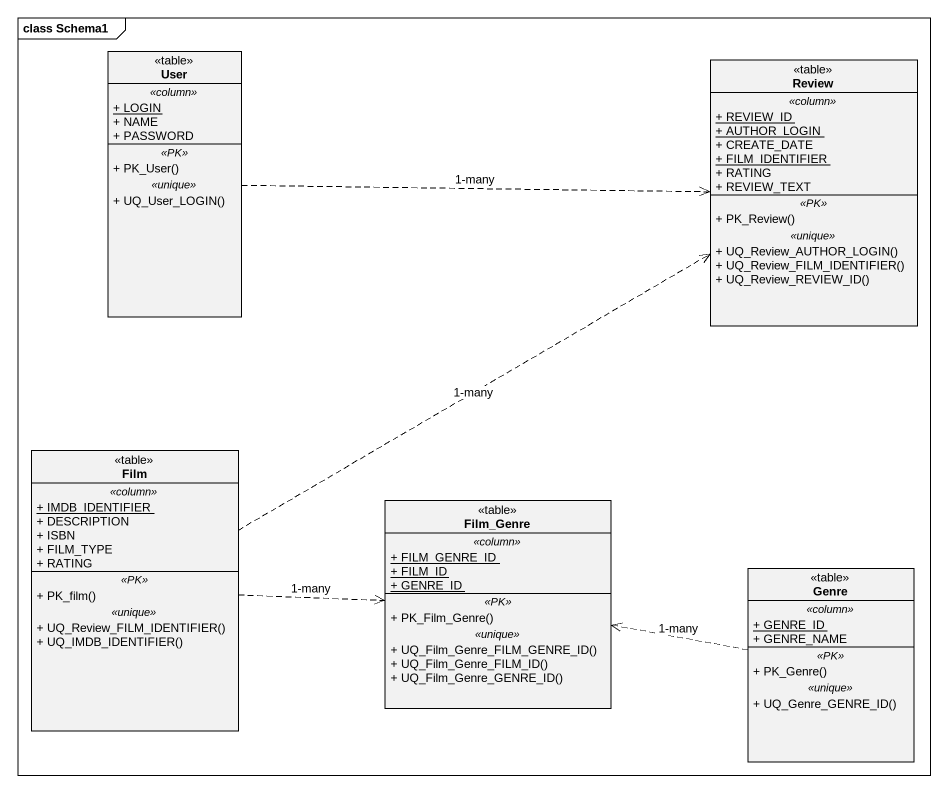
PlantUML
@startuml
mainframe class Schema1
hide circle
hide empty members
skinparam classAttributeIconSize 0
class User <<table>> {
  .. <<column>> ..
  {static} + LOGIN
  + NAME
  + PASSWORD
  .. <<PK>> ..
  + PK_User()
  .. <<unique>> ..
  + UQ_User_LOGIN()
}
class Review <<table>> {
  .. <<column>> ..
  {static} + REVIEW_ID
  {static} + AUTHOR_LOGIN
  + CREATE_DATE
  {static} + FILM_IDENTIFIER
  + RATING
  + REVIEW_TEXT
  .. <<PK>> ..
  + PK_Review()
  .. <<unique>> ..
  + UQ_Review_AUTHOR_LOGIN()
  + UQ_Review_FILM_IDENTIFIER()
  + UQ_Review_REVIEW_ID()
}
class Film <<table>> {
  .. <<column>> ..
  {static} + IMDB_IDENTIFIER
  + DESCRIPTION
  + ISBN
  + FILM_TYPE
  + RATING
  .. <<PK>> ..
  + PK_film()
  .. <<unique>> ..
  + UQ_Review_FILM_IDENTIFIER()
  + UQ_IMDB_IDENTIFIER()
}
class Film_Genre <<table>> {
  .. <<column>> ..
  {static} + FILM_GENRE_ID
  {static} + FILM_ID
  {static} + GENRE_ID
  .. <<PK>> ..
  + PK_Film_Genre()
  .. <<unique>> ..
  + UQ_Film_Genre_FILM_GENRE_ID()
  + UQ_Film_Genre_FILM_ID()
  + UQ_Film_Genre_GENRE_ID()
}
class Genre <<table>> {
  .. <<column>> ..
  {static} + GENRE_ID
  + GENRE_NAME
  .. <<PK>> ..
  + PK_Genre()
  .. <<unique>> ..
  + UQ_Genre_GENRE_ID()
}
User .right.> Review : 1-many
Film .right.> Review : 1-many
Film .right.> Film_Genre : 1-many
Genre .left.> Film_Genre : 1-many
@enduml
